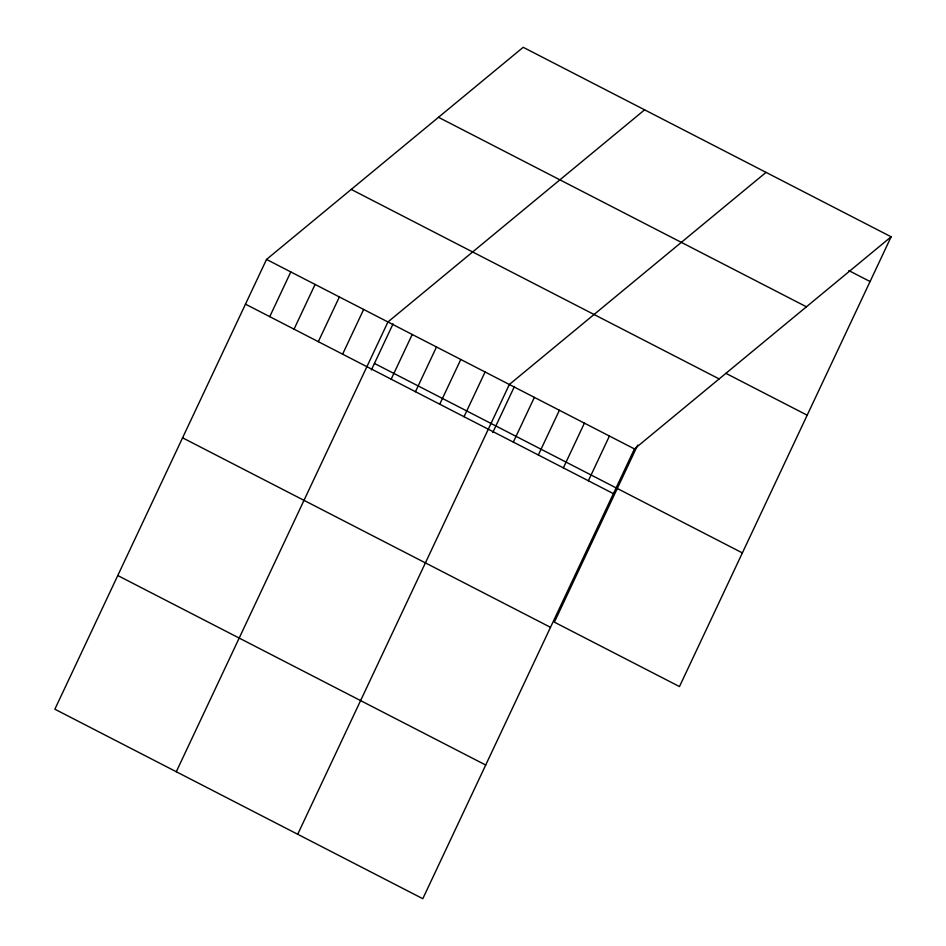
<?xml version="1.0" encoding="UTF-8"?>
<svg xmlns="http://www.w3.org/2000/svg" width="946" height="946" viewBox="0 0 946 946"><rect width="100%" height="100%" fill="white"/><g stroke="black" fill="none" stroke-linecap="round" stroke-linejoin="round"><path stroke-width="1.42" d="M266.524 259.429L54.868 709.204L422.803 898.7L634.447 448.924L891.132 236.796L523.197 47.3L266.524 259.429L634.447 448.924M269.752 316.662L290.8 271.928M294.04 329.173L315.089 284.439M318.317 341.672L339.366 296.949M342.606 354.182L363.654 309.448M176.287 771.735L387.943 321.959L644.616 109.831M371.364 369.969L393.051 323.887M391.171 379.192L412.22 334.47M415.46 391.703L436.508 346.969M439.736 404.214L460.785 359.48M464.025 416.713L485.073 371.991M297.706 834.266L509.35 384.49L766.035 172.373M492.783 432.499L514.47 386.417M513.323 442.113L534.372 397.379M538.345 454.991L559.393 410.268M563.367 467.88L584.415 423.146M588.377 480.769L609.425 436.035M637.687 445.128L554.38 622.149L679.476 686.571L891.132 236.796M848.81 270.58L870.084 281.53M438.495 117.304L806.43 306.8M725.866 373.315L807.186 415.199M351.226 189.425L719.149 378.92M374.45 363.418L742.374 552.913M245.475 304.151L613.398 493.646M182.578 437.821L550.501 627.316M117.765 575.535L485.7 765.03"/></g></svg>
